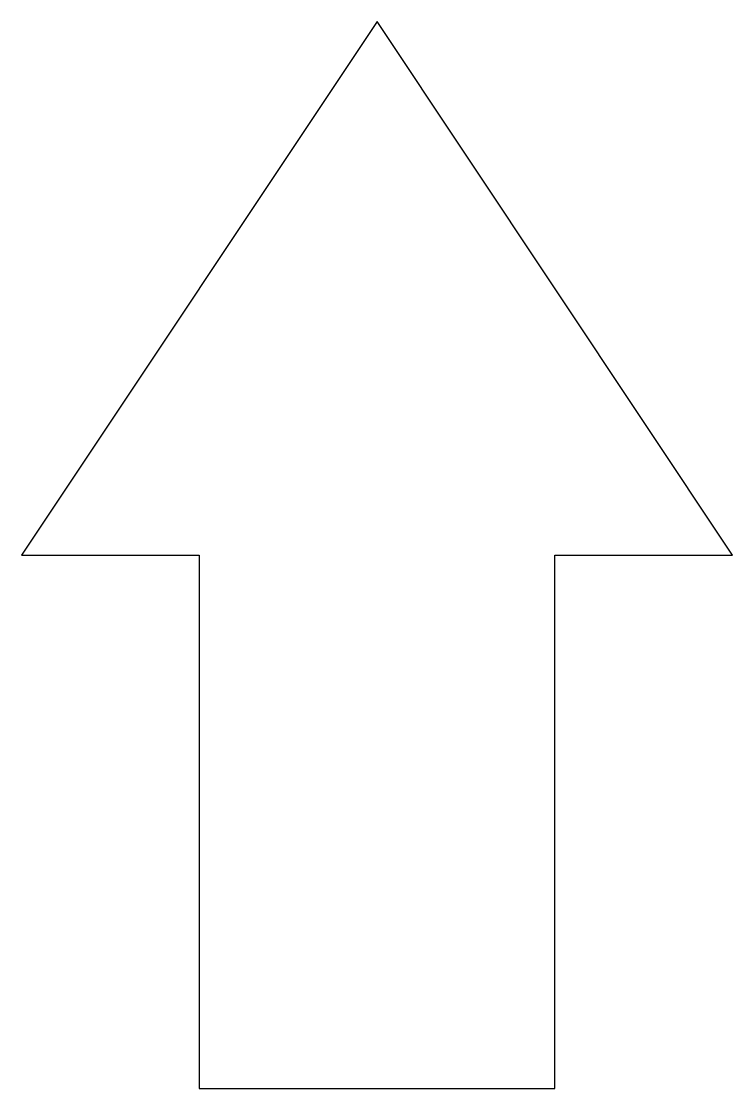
# Model space of a CAD drawing. Extents: x -229 to 171, y -282 to 318.
import ezdxf

# ---------------------------------------------------------------- set-up
doc = ezdxf.new("R2010")
doc.units = 0
doc.header["$MEASUREMENT"] = 0
doc.layers.get('0').update_dxf_attribs({"true_color": 0xffffff})

msp = doc.modelspace()

# ---------------------------------------------------------------- linework, layer by layer
for p, q in [((-28.763499, 317.607395), (-228.763499, 17.607395)), ((171.236501, 17.607395), (-28.763499, 317.607395)), ((-228.763499, 17.607395), (-128.763499, 17.607395)), ((-128.763499, 17.607395), (-128.763499, -282.392605)), ((71.236501, -282.392605), (71.236501, 17.607395)), ((71.236501, 17.607395), (171.236501, 17.607395)), ((-128.763499, -282.392605), (71.236501, -282.392605))]:
    msp.add_line(p, q)

doc.saveas('drawing.dxf')
